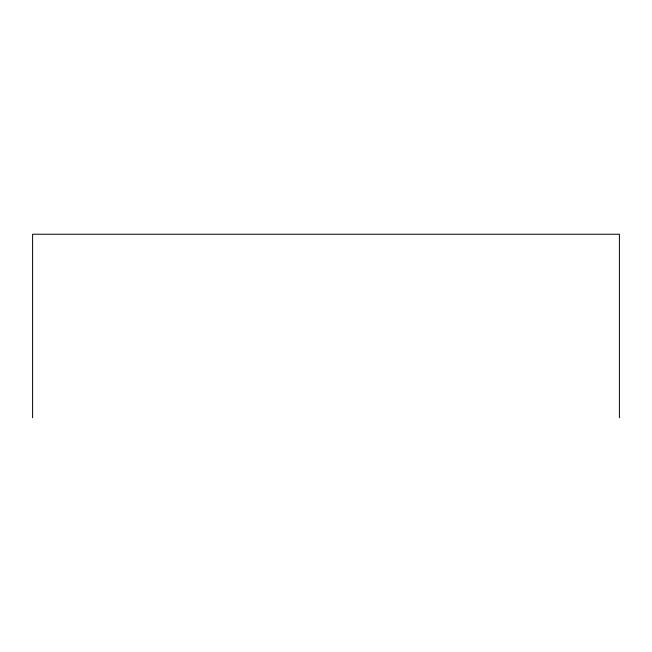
<?xml version="1.0" encoding="UTF-8"?>
<svg xmlns="http://www.w3.org/2000/svg" width="652" height="652" viewBox="0 0 652 652"><rect width="100%" height="100%" fill="white"/><g stroke="black" fill="none" stroke-linecap="round" stroke-linejoin="round"><path stroke-width="0.98" d="M619.4 417.761L619.4 234.239L32.6 234.239L32.6 417.761"/></g></svg>
